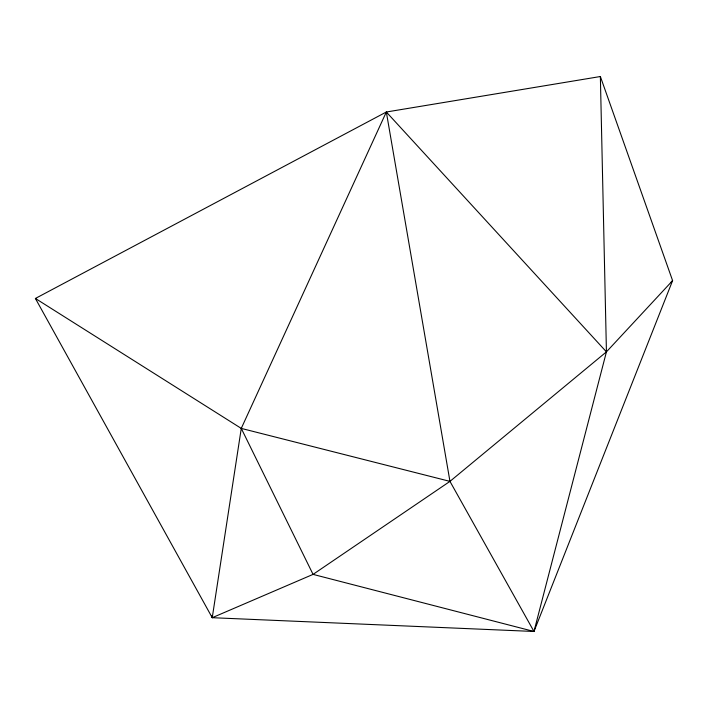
<?xml version="1.0" encoding="UTF-8"?>
<svg xmlns="http://www.w3.org/2000/svg" width="708" height="708" viewBox="0 0 708 708"><rect width="100%" height="100%" fill="white"/><g stroke="black" fill="none" stroke-linecap="round" stroke-linejoin="round"><path stroke-width="1.06" d="M212.241 617.695L241.269 428.402L386.329 112.006L600.366 76.526L672.6 280.634L533.974 631.474L212.241 617.695L35.4 298.457L386.329 112.006L606.437 351.858L533.974 631.474L313.06 574.383L212.241 617.695L211.577 615.588M35.4 298.457L241.269 428.402L313.06 574.383L449.961 481.378L606.437 351.858L672.6 280.634L671.069 282.218M241.269 428.402L449.961 481.378L533.974 631.474M386.329 112.006L449.961 481.378M600.366 76.526L606.437 351.858"/></g></svg>
